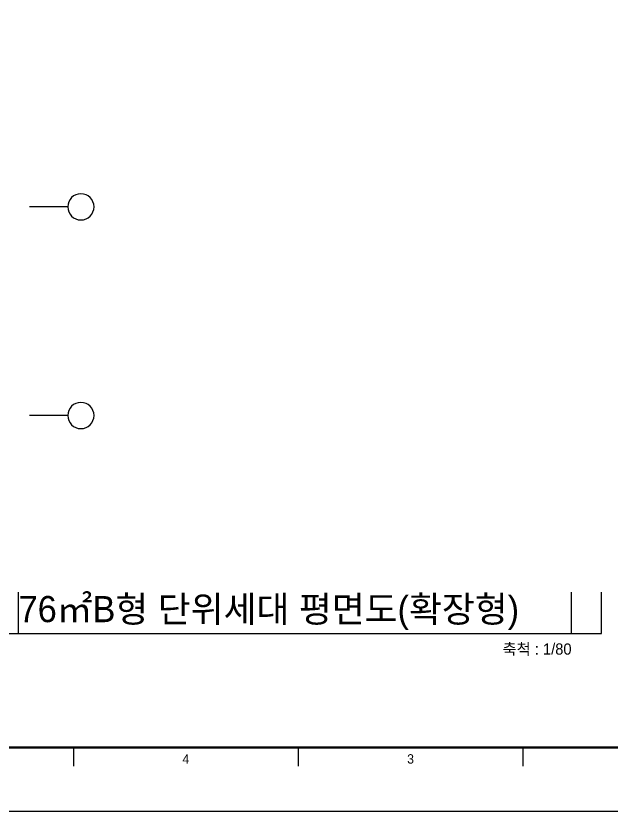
# Model space of a CAD drawing. Header units: millimetres. Extents: x -24416 to 92204, y -190080 to 23760.
# Drawn here: x 73578 to 79936, y -23760 to -15261 of the extents above; entities that cross this region are included whole.
import ezdxf
from ezdxf.enums import TextEntityAlignment as Align

# ---------------------------------------------------------------- set-up
doc = ezdxf.new("R2010")
doc.units = ezdxf.units.MM
doc.header["$LTSCALE"] = 50
doc.linetypes.add('AUDIT_D_220706163347-0', pattern=[0])
for name, color, linetype in [('A-치수', 7, 'AUDIT_D_220706163347-0'), ('AA-BORD-FORM', 7, 'Continuous'), ('AA-BORD-TEXT', 3, 'Continuous'), ('AA-XXXX-SYMB', 7, 'Continuous'), ('AA-XXXX-TEXT', 3, 'Continuous'), ('DIM', 7, 'AUDIT_D_220706163347-0')]:
    doc.layers.add(name, color=color, linetype=linetype)
doc.layers.add('Defpoint', color=135, linetype='Continuous', plot=False)
doc.styles.add('HAUD01', font='Dotum.ttf')

# ---------------------------------------------------------------- blocks, each defined once
blk = doc.blocks.new('중심')
at = {"layer": 'DIM'}
blk.add_line((-350, 0), (0, 0), dxfattribs=at)
blk.add_circle((-470, 0), 120, dxfattribs=at)
blk = doc.blocks.new('DIM-1108')
at = {"layer": 'A-치수', "xscale": -1.166666666666666, "yscale": 1.166666666666666, "zscale": 1.166666666666666}
for p in [(23570.1, -41062.1), (23570.1, -43292.1)]:
    blk.add_blockref('중심', p, dxfattribs=at)
blk = doc.blocks.new('XR-FORM 청주월명')
at = {"layer": 'AA-BORD-FORM', "color": 2}
for p, q in [((601, 17), (601, 12)), ((661, 17), (661, 12)), ((721, 17), (721, 12))]:
    blk.add_line(p, q, dxfattribs=at)
at = {"layer": 'AA-BORD-FORM', "color": 1}
blk.add_lwpolyline([(0, 0), (841, 0), (841, 594), (0, 594)], close=True, dxfattribs=at)
at = {"layer": 'AA-BORD-FORM', "color": 2, "const_width": 0.682}
blk.add_lwpolyline([(21, 17), (21, 577), (821, 577), (821, 17)], close=True, dxfattribs=at)
at = {"layer": 'AA-BORD-TEXT', "color": 7, "style": 'HAUD01'}
for s, p in [('4', (631, 13.95)), ('3', (691, 13.94))]:
    blk.add_text(s, height=2.5, dxfattribs=at).set_placement(p, align=Align.MIDDLE_CENTER)

msp = doc.modelspace()

# ---------------------------------------------------------------- linework, layer by layer
at = {"layer": 'AA-XXXX-SYMB', "color": 3}
msp.add_line((73286.9, -21860.9), (79833.8, -21860.9), dxfattribs=at)
at = {"layer": 'Defpoint'}
for p, q in [((73606.9, -21860.9), (73606.9, -21420.9)), ((79513.8, -21860.9), (79513.8, -21420.9)), ((79833.8, -21860.9), (79833.8, -21420.9))]:
    msp.add_line(p, q, dxfattribs=at)

# ---------------------------------------------------------------- block references
msp.add_blockref('DIM-1108', (50153.9, 23760))
at = {"xscale": 40, "yscale": 40, "zscale": 40}
msp.add_blockref('XR-FORM 청주월명', (50153.9, -23760), dxfattribs=at)

# ---------------------------------------------------------------- texts
at = {"layer": 'AA-XXXX-TEXT', "style": 'HAUD01'}
msp.add_text('76㎡B형 단위세대 평면도(확장형)', height=280, dxfattribs=at).set_placement((73606.9, -21740.9))
at = {"layer": 'AA-XXXX-TEXT', "insert": (79513.8, -22100.9), "char_height": 120, "attachment_point": 9, "style": 'HAUD01'}
msp.add_mtext('축척 : 1/80', dxfattribs=at)

doc.saveas('drawing.dxf')
